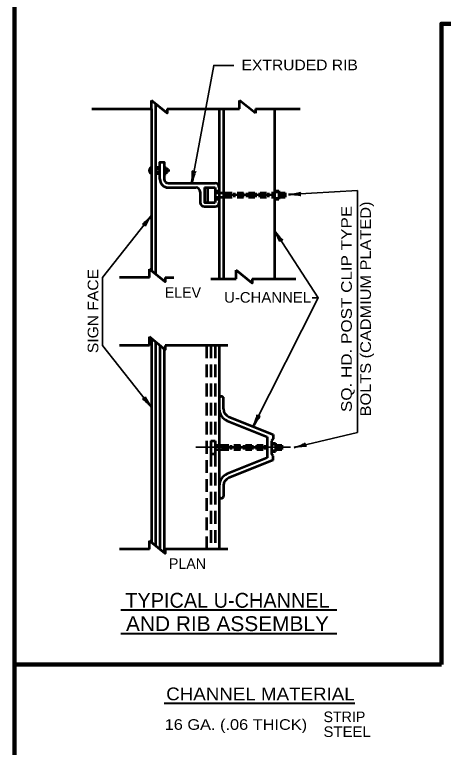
# Model space of a CAD drawing. Extents: x -1 to 679, y 0 to 440.
# Drawn here: x 250.7 to 351.6, y 160.6 to 333.2 of the extents above; entities that cross this region are included whole.
import ezdxf
from ezdxf.enums import TextEntityAlignment as Align

# ---------------------------------------------------------------- set-up
doc = ezdxf.new("R2010")
doc.units = 0
doc.linetypes.add('MEDIUM_DASHED', pattern=[4.5, 3, -1.5])
doc.linetypes.add('SHORT_DASHED', pattern=[2.7, 1.5, -1.2])
doc.layers.add('1', color=7, linetype='Continuous', lineweight=53)
doc.layers.add('61', color=7, linetype='Continuous', lineweight=53)

msp = doc.modelspace()

# ---------------------------------------------------------------- linework, layer by layer
at = {"layer": '1'}
for p, q in [((282.877, 311.027), (282.877, 313.027)), ((303.627, 311.027), (303.627, 313.027)), ((307.377, 310.027), (303.627, 313.027)), ((268.877, 311.027), (282.877, 311.027)), ((286.627, 311.027), (303.627, 311.027)), ((307.377, 311.027), (317.877, 311.027)), ((307.377, 311.027), (307.377, 310.027)), ((284.877, 297.277), (283.877, 297.277)), ((285.877, 297.277), (286.377, 297.277)), ((286.377, 297.277), (286.377, 295.777)), ((284.877, 296.877), (283.877, 296.877)), ((284.877, 296.177), (283.877, 296.177)), ((284.877, 295.777), (283.877, 295.777)), ((285.877, 296.877), (286.377, 296.877)), ((285.877, 296.177), (286.377, 296.177)), ((285.877, 295.777), (286.377, 295.777)), ((286.877, 296.777), (286.377, 296.777)), ((286.877, 296.277), (286.377, 296.277)), ((286.877, 296.777), (286.877, 296.277)), ((286.877, 293.527), (297.877, 293.527)), ((286.877, 292.527), (293.377, 292.527)), ((295.377, 292.527), (297.877, 292.527)), ((296.127, 292.527), (296.127, 289.027)), ((297.877, 292.527), (297.877, 289.027)), ((297.877, 291.777), (298.877, 291.777)), ((311.877, 291.777), (312.877, 291.777)), ((312.877, 291.777), (312.877, 289.777)), ((294.377, 291.527), (294.377, 289.027)), ((297.877, 291.277), (300.377, 291.277)), ((297.877, 290.277), (300.377, 290.277)), ((300.377, 291.277), (300.377, 290.277)), ((300.877, 291.027), (300.877, 290.527)), ((301.377, 291.277), (301.377, 290.277)), ((301.877, 291.027), (301.877, 290.527)), ((302.377, 291.277), (302.377, 290.277)), ((302.877, 291.027), (302.877, 290.527)), ((303.377, 291.277), (303.377, 290.277)), ((303.877, 291.027), (303.877, 290.527)), ((304.377, 291.277), (304.377, 290.277)), ((304.877, 291.027), (304.877, 290.527)), ((305.377, 291.277), (305.377, 290.277)), ((305.877, 291.027), (305.877, 290.527)), ((306.377, 291.277), (306.377, 290.277)), ((306.877, 291.027), (306.877, 290.527)), ((307.377, 291.277), (307.377, 290.277)), ((307.877, 291.027), (307.877, 290.527)), ((308.377, 291.277), (308.377, 290.277)), ((308.877, 291.027), (308.877, 290.527)), ((309.377, 291.277), (309.377, 290.277)), ((309.877, 291.027), (309.877, 290.527)), ((310.377, 291.277), (310.377, 290.277)), ((310.877, 291.027), (310.877, 290.527)), ((311.377, 291.277), (311.377, 290.277)), ((311.877, 291.527), (312.877, 291.527)), ((311.877, 290.027), (312.877, 290.027)), ((312.877, 291.277), (314.377, 291.277)), ((312.877, 290.277), (314.377, 290.277)), ((313.377, 291.027), (313.377, 290.527)), ((313.877, 291.277), (313.877, 290.277)), ((314.377, 291.277), (314.377, 290.277)), ((297.877, 289.777), (298.877, 289.777)), ((311.877, 289.777), (312.877, 289.777)), ((295.377, 288.027), (297.877, 288.027)), ((282.408, 271.318), (282.408, 273.318)), ((302.877, 271.027), (302.877, 273.027)), ((282.408, 271.318), (275.408, 271.318)), ((286.158, 271.318), (288.158, 271.318)), ((296.877, 271.027), (302.877, 271.027)), ((306.627, 271.027), (316.877, 271.027)), ((282.408, 255.318), (282.408, 257.318)), ((282.408, 255.318), (275.408, 255.318)), ((300.877, 255.318), (286.158, 255.318)), ((299.877, 240.349), (299.877, 242.849)), ((298.877, 238.318), (298.877, 224.318)), ((301.134, 238.492), (311.591, 234.31)), ((300.763, 237.564), (310.127, 233.818)), ((310.127, 233.818), (310.127, 228.818)), ((311.591, 233.31), (311.127, 232.818)), ((311.591, 234.31), (311.591, 233.31)), ((296.877, 232.818), (296.877, 229.818)), ((296.877, 232.818), (297.877, 232.818)), ((297.877, 232.818), (297.877, 229.818)), ((297.877, 231.818), (299.627, 231.818)), ((299.627, 231.818), (299.627, 230.818)), ((300.127, 231.568), (300.127, 231.068)), ((300.627, 231.818), (300.627, 230.818)), ((301.127, 231.568), (301.127, 231.068)), ((301.627, 231.818), (301.627, 230.818)), ((302.127, 231.568), (302.127, 231.068)), ((302.627, 231.818), (302.627, 230.818)), ((303.127, 231.568), (303.127, 231.068)), ((303.627, 231.818), (303.627, 230.818)), ((304.127, 231.568), (304.127, 231.068)), ((304.627, 231.818), (304.627, 230.818)), ((305.127, 231.568), (305.127, 231.068)), ((305.627, 231.818), (305.627, 230.818)), ((306.127, 231.568), (306.127, 231.068)), ((306.627, 231.818), (306.627, 230.818)), ((307.127, 231.568), (307.127, 231.068)), ((307.627, 231.818), (307.627, 230.818)), ((308.127, 231.568), (308.127, 231.068)), ((308.627, 231.818), (308.627, 230.818)), ((309.127, 231.568), (309.127, 231.068)), ((309.627, 231.818), (309.627, 230.818)), ((310.127, 231.568), (310.127, 231.068)), ((311.127, 232.818), (311.127, 229.818)), ((311.127, 232.318), (312.127, 232.318)), ((311.127, 232.068), (312.127, 232.068)), ((312.127, 232.318), (312.127, 230.318)), ((312.127, 231.818), (313.627, 231.818)), ((312.627, 231.568), (312.627, 231.068)), ((313.127, 231.818), (313.127, 230.818)), ((313.627, 231.818), (313.627, 230.818)), ((296.877, 229.818), (297.877, 229.818)), ((297.877, 230.818), (299.627, 230.818)), ((311.127, 230.568), (312.127, 230.568)), ((311.127, 230.318), (312.127, 230.318)), ((311.591, 229.327), (311.127, 229.818)), ((312.127, 230.818), (313.627, 230.818)), ((310.127, 228.818), (300.763, 225.073)), ((311.591, 228.327), (301.134, 224.144)), ((311.591, 228.327), (311.591, 229.327)), ((299.877, 222.287), (299.877, 219.787)), ((282.408, 207.318), (282.408, 209.318)), ((282.408, 207.318), (275.408, 207.318)), ((300.877, 207.318), (286.158, 207.318))]:
    msp.add_line(p, q, dxfattribs=at)
at = {"layer": '1', "lineweight": 35}
for p, q in [((331.408, 291.818), (315.199, 290.858)), ((331.408, 291.818), (331.408, 234.818)), ((271.408, 271.318), (282.877, 285.91)), ((271.408, 271.318), (271.408, 255.318)), ((322.163, 266.546), (320.734, 266.546)), ((271.408, 255.318), (282.877, 240.727)), ((331.408, 234.818), (316.478, 231.288)), ((315.627, 231.318), (293.377, 231.318))]:
    msp.add_line(p, q, dxfattribs=at)
at = {"layer": '1', "linetype": 'SHORT_DASHED'}
for p, q in [((300.377, 291.277), (311.877, 291.277)), ((300.377, 290.277), (311.877, 290.277)), ((299.627, 231.818), (310.127, 231.818)), ((299.627, 230.818), (310.127, 230.818))]:
    msp.add_line(p, q, dxfattribs=at)
at = {"layer": '1', "lineweight": 40}
for p, q in [((275.674, 193.047), (326.575, 193.047)), ((275.674, 187.43), (326.575, 187.43)), ((285.893, 171.038), (330.752, 171.038))]:
    msp.add_line(p, q, dxfattribs=at)
at = {"layer": '1', "lineweight": 106}
msp.add_line((351.188, 180.124), (250.688, 180.124), dxfattribs=at)
at = {"layer": '1', "lineweight": 35}
for points in [[(292.377, 293.527), (297.575, 321.283), (302.266, 321.283)], [(311.877, 282.41), (322.163, 266.546), (306.855, 236.204)]]:
    msp.add_lwpolyline(points, dxfattribs=at)
at = {"layer": '1'}
for points in [[(286.627, 311.027), (286.627, 310.027), (282.877, 313.027)], [(284.877, 294.527), (284.877, 298.527), (285.877, 298.527), (285.877, 294.527)], [(295.377, 292.527), (295.377, 289.027), (297.877, 289.027)], [(286.158, 271.318), (286.158, 270.318), (282.408, 273.318)], [(306.627, 271.027), (306.627, 270.027), (302.877, 273.027)], [(286.158, 255.318), (286.158, 254.318), (282.408, 257.318)], [(286.158, 207.318), (286.158, 206.318), (282.408, 209.318)]]:
    msp.add_lwpolyline(points, dxfattribs=at)
for centre, radius, start, end in [((283.189, 296.527), 0.812, 112.61986, 247.38013), ((286.877, 294.527), 2, 180, 270), ((286.877, 294.527), 1, 180, 270), ((297.877, 292.527), 1, 0, 90), ((293.377, 291.527), 1, 0, 90), ((295.377, 289.027), 1, 180, 270), ((297.877, 289.027), 1, 270, 0), ((299.374, 242.798), 0.506, 5.8664, 169.45485), ((301.877, 240.349), 3, 180, 248.19723), ((301.877, 240.349), 2, 180, 248.20034), ((301.877, 222.287), 3, 111.80115, 180), ((301.877, 222.287), 2, 111.80072, 180), ((299.374, 219.839), 0.506, 190.54515, 354.1336)]:
    msp.add_arc(centre, radius, start, end, dxfattribs=at)
at = {"layer": '1', "lineweight": 40}
for centre, major_axis, ratio, start_param, end_param in [((292.306, 294.65), (-0.175, -1.784), 0.122415, 0.8963533, 3.1415927), ((292.306, 294.65), (-0.175, -1.784), 0.122415, 0.8963533, 3.1415927), ((292.791, 294.589), (0.496, 1.694), 0.07063, 6.2823074, 8.5597026), ((292.791, 294.589), (0.496, 1.694), 0.07063, 6.2823074, 8.5597026), ((316.272, 291.198), (-1.773, -0.262), 0.122415, 0.8963533, 3.1415927), ((316.33, 290.713), (-1.764, 0.071), 0.07063, 3.1407148, 5.41811), ((282.018, 285.159), (-1.224, -1.272), 0.07063, 6.2823074, 8.5597026), ((282.018, 285.159), (-1.224, -1.272), 0.07063, 6.2823074, 8.5597026), ((282.42, 284.881), (0.981, 1.5), 0.122415, 0.8963533, 3.1415927), ((282.42, 284.881), (0.981, 1.5), 0.122415, 0.8963533, 3.1415927), ((312.309, 281.354), (-0.808, 1.569), 0.07063, 3.1407148, 5.41811), ((312.309, 281.354), (-0.808, 1.569), 0.07063, 3.1407148, 5.41811), ((312.703, 281.644), (-1.103, 1.413), 0.122415, 0.8963533, 3.1415927), ((312.703, 281.644), (-1.103, 1.413), 0.122415, 0.8963533, 3.1415927), ((281.985, 241.414), (1.226, -1.307), 0.122415, 0.8963533, 3.1415927), ((281.985, 241.414), (1.226, -1.307), 0.122415, 0.8963533, 3.1415927), ((282.351, 241.739), (0.947, -1.489), 0.07063, 3.1407148, 5.41811), ((282.351, 241.739), (0.947, -1.489), 0.07063, 3.1407148, 5.41811), ((307.1, 237.303), (-0.665, -1.665), 0.122415, 0.8963533, 3.1415927), ((307.1, 237.303), (-0.665, -1.665), 0.122415, 0.8963533, 3.1415927), ((307.549, 237.109), (-0.948, -1.489), 0.07063, 3.1407148, 5.41811), ((307.549, 237.109), (-0.948, -1.489), 0.07063, 3.1407148, 5.41811), ((317.477, 231.808), (-1.702, -0.563), 0.122415, 0.8963533, 3.1415927), ((317.477, 231.808), (-1.702, -0.563), 0.122415, 0.8963533, 3.1415927), ((317.617, 231.34), (-1.75, -0.233), 0.07063, 3.1407148, 5.41811), ((317.617, 231.34), (-1.75, -0.233), 0.07063, 3.1407148, 5.41811)]:
    msp.add_ellipse(centre, major_axis=major_axis, ratio=ratio, start_param=start_param, end_param=end_param, dxfattribs=at)
at = {"layer": '61', "lineweight": 106}
msp.add_line((250.688, 429.624), (250.688, 9.604), dxfattribs=at)
at = {"layer": '61'}
for p, q in [((282.877, 311.027), (282.877, 272.943)), ((283.877, 312.227), (283.877, 272.144)), ((298.877, 311.027), (298.877, 271.027)), ((299.877, 311.027), (299.877, 271.027)), ((311.877, 311.027), (311.877, 271.027)), ((282.877, 256.943), (282.877, 208.944)), ((283.877, 256.144), (283.877, 208.143)), ((284.877, 255.343), (284.877, 207.344)), ((285.877, 254.543), (285.877, 206.543)), ((298.877, 255.318), (298.877, 238.318)), ((298.877, 224.318), (298.877, 207.318))]:
    msp.add_line(p, q, dxfattribs=at)
at = {"layer": '61', "linetype": 'MEDIUM_DASHED'}
for p, q in [((295.877, 255.318), (295.877, 207.318)), ((296.877, 255.318), (296.877, 232.818)), ((297.877, 255.318), (297.877, 232.818)), ((296.877, 229.818), (296.877, 207.318)), ((297.877, 229.818), (297.877, 207.318))]:
    msp.add_line(p, q, dxfattribs=at)
at = {"layer": '61', "lineweight": 106}
msp.add_lwpolyline([(479.728, 331.124), (351.188, 331.124), (351.188, 180.124)], dxfattribs=at)

# ---------------------------------------------------------------- texts
at = {"layer": '1'}
for s, height, width, p in [('EXTRUDED RIB', 2.5, 1.1, (304.113, 320.145)), ('U-CHANNEL', 2.5, 1.05, (300.005, 265.396)), ('CHANNEL MATERIAL', 3, 1.1, (286.372, 171.73)), ('16 GA. (.06 THICK)', 2.5, 1.15, (286.011, 164.761)), ('STEEL', 2.5, 1.05, (323.413, 163.075))]:
    msp.add_text(s, height=height, dxfattribs=dict(at, width=width)).set_placement(p)
for s, width, p in [('BOLTS (CADMIUM PLATED)', 1.15, (334.575, 263.921)), ('SQ. HD. POST CLIP TYPE', 1.2, (330.075, 263.921))]:
    msp.add_text(s, height=2.5, rotation=90, dxfattribs=dict(at, width=width)).set_placement(p, align=Align.CENTER)
at = {"layer": '1', "width": 1.1}
msp.add_text('SIGN FACE', height=2.5, rotation=90, dxfattribs=at).set_placement((270.383, 253.51))
at = {"layer": '1'}
for s, p in [('ELEV', (286.032, 266.539)), ('PLAN', (287.009, 202.668)), ('STRIP', (323.413, 166.575))]:
    msp.add_text(s, height=2.5, dxfattribs=at).set_placement(p)
msp.add_text('TYPICAL U-CHANNEL', height=3.5, dxfattribs=at).set_placement((300.797, 193.527), align=Align.CENTER)
at = {"layer": '1', "width": 1.05}
msp.add_text('AND RIB ASSEMBLY', height=3.5, dxfattribs=at).set_placement((300.797, 188.027), align=Align.CENTER)

doc.saveas('drawing.dxf')
